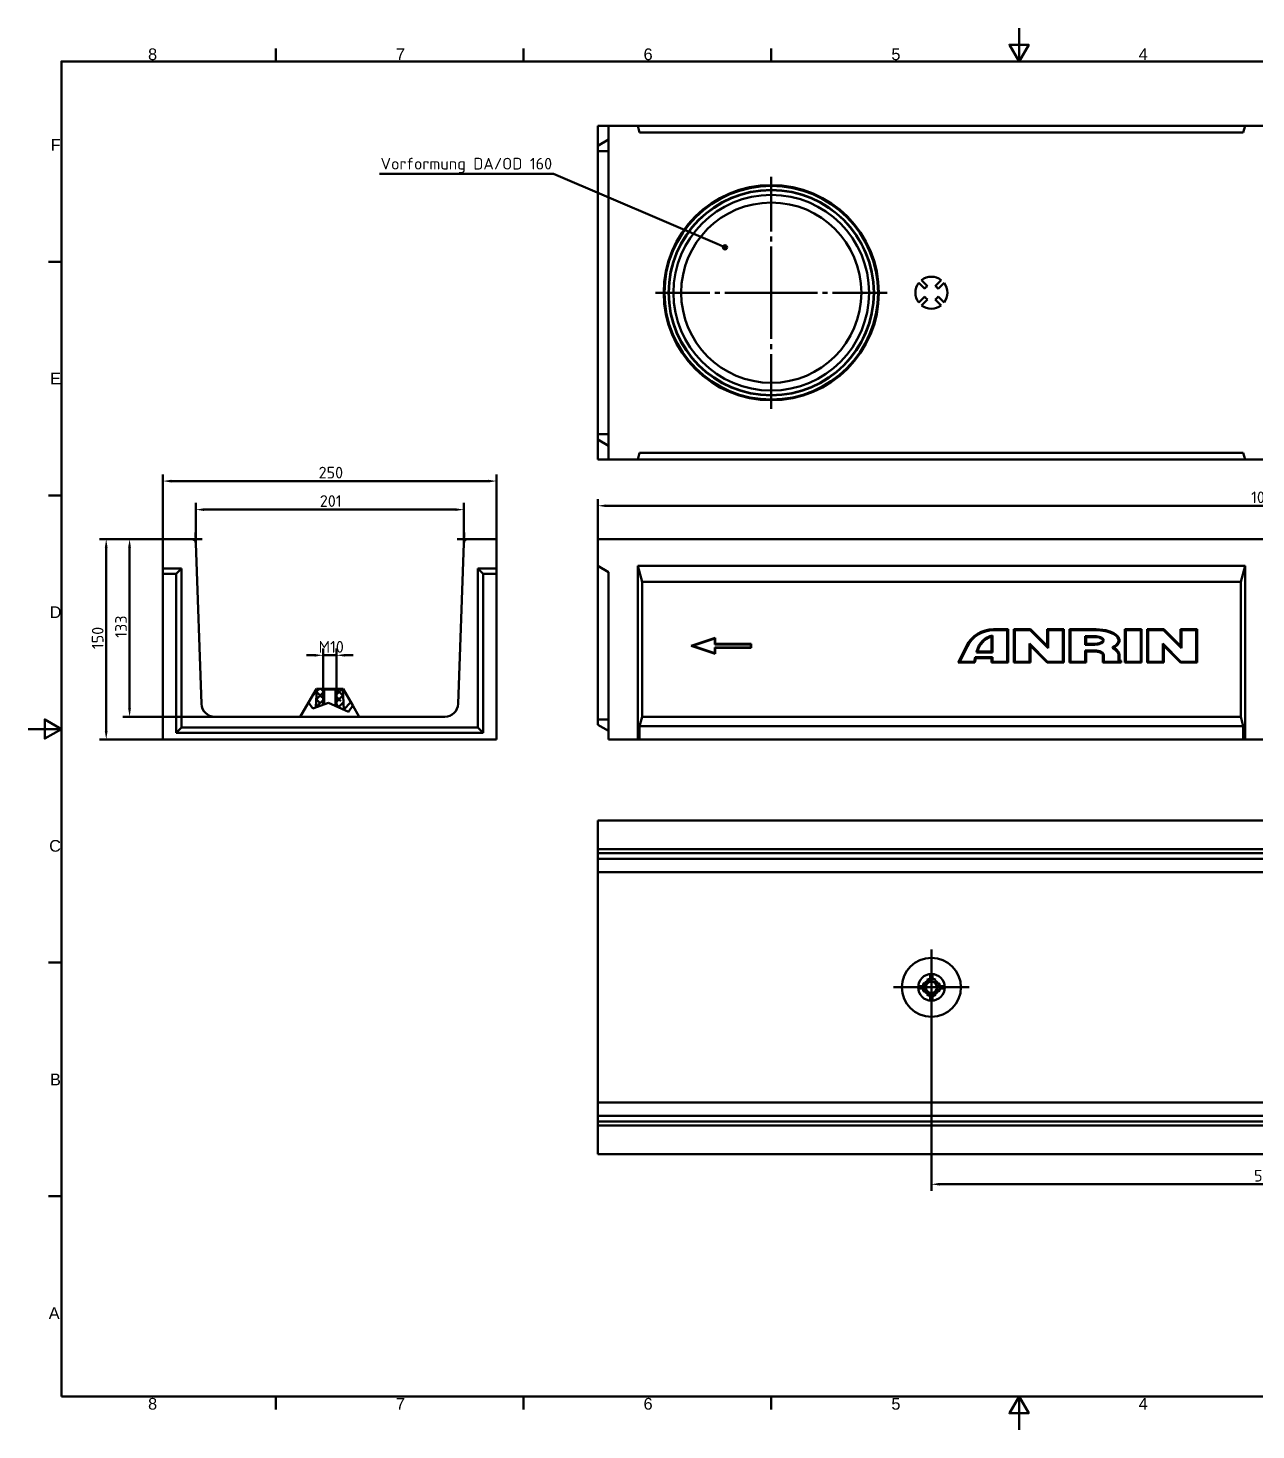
# Model space of a CAD drawing. Header units: millimetres. Extents: x 0 to 1485, y 0 to 1050.
# Drawn here: x 0 to 920, y 0 to 1050 of the extents above; entities that cross this region are included whole.
import ezdxf

# ---------------------------------------------------------------- set-up
doc = ezdxf.new("R2010")
doc.units = ezdxf.units.MM
doc.header["$LTSCALE"] = 2.5
doc.layers.get('0').update_dxf_attribs({"lineweight": 50})
doc.layers.get('Defpoints').update_dxf_attribs({"lineweight": 50})
for name, color, linetype, lineweight in [('Bemaßung (ISO)', 7, 'Continuous', 50), ('Mittelpunktmarkierung (ISO)', 7, 'Continuous', 50), ('Rahmen_0', 7, 'Continuous', 50), ('Rahmen_2', 7, 'Continuous', 50), ('Schraffur (ISO)', 7, 'Continuous', 50), ('Sichtbar (ISO)', 7, 'Continuous', 50), ('Sichtbar schmal (ISO)', 7, 'Continuous', 50), ('Symbol (ISO)', 7, 'Continuous', 50)]:
    doc.layers.add(name, color=color, linetype=linetype, lineweight=lineweight)
doc.styles.add('Aktuell-DINNach Layer', font='arial.ttf')
doc.styles.add('Notiztext (DIN)', font='isocpeur.ttf')
doc.styles.add('TXT 3_5', font='isocpeur.ttf')
doc.dimstyles.new('Anrin Metrisch (DIN)', dxfattribs={"dimscale": 2.5, "dimtxt": 3.5, "dimasz": 2.5, "dimexe": 2, "dimexo": 0, "dimgap": 0.8, "dimtad": 1, "dimrnd": 1e-08, "dimtxsty": 'TXT 3_5', "dimcen": 0.09, "dimdle": 10, "dimclrd": 256, "dimclre": 256, "dimclrt": 256, "dimadec": 0, "dimazin": 2, "dimtfac": 0.714286, "dimtmove": 0, "dimatfit": 3, "dimfxl": 1, "dimtolj": 1, "dimlwd": -1, "dimlwe": -1, "dimarcsym": 0})
doc.dimstyles.new('Anrin Standard (DIN)', dxfattribs={"dimscale": 2.5, "dimtxt": 3.5, "dimasz": 2.5, "dimexe": 2, "dimexo": 0, "dimgap": 0.8, "dimtad": 1, "dimrnd": 1e-08, "dimtxsty": 'TXT 3_5', "dimcen": 0.09, "dimdle": 10, "dimclrd": 256, "dimclre": 256, "dimclrt": 256, "dimadec": 0, "dimazin": 2, "dimtfac": 0.714286, "dimtmove": 0, "dimatfit": 3, "dimfxl": 1, "dimtolj": 1, "dimlwd": -1, "dimlwe": -1, "dimarcsym": 0})

# ---------------------------------------------------------------- blocks, each defined once
blk = doc.blocks.new('Ränder Standardrahmen')
at = {"layer": 'Rahmen_0'}
for p, q in [((74.25, 410), (74.25, 413.9)), ((148.5, 410), (148.5, 413.9)), ((222.75, 410), (222.75, 413.9)), ((10, 350), (6.1, 350)), ((10, 280), (6.1, 280)), ((10, 140), (6.1, 140)), ((10, 70), (6.1, 70)), ((74.25, 10), (74.25, 6.1)), ((148.5, 10), (148.5, 6.1)), ((222.75, 10), (222.75, 6.1))]:
    blk.add_line(p, q, dxfattribs=at)
at = {"layer": 'Rahmen_0', "flags": 128}
for points in [[(297, 420), (297, 410), (294.11, 415), (299.89, 415), (297, 410)], [(10, 10), (10, 410), (584, 410), (584, 10), (10, 10)], [(0, 210), (10, 210), (5, 212.89), (5, 207.11), (10, 210)], [(297, 0), (297, 10), (294.11, 5), (299.89, 5), (297, 10)]]:
    blk.add_lwpolyline(points, dxfattribs=at)
at = {"layer": 'Rahmen_2', "char_height": 3.5, "attachment_point": 7, "style": 'Aktuell-DINNach Layer'}
for s, insert in [('8', (35.97, 410.34)), ('7', (110.26, 410.4)), ('6', (184.46, 410.34)), ('5', (258.73, 410.34)), ('4', (332.83, 410.4)), ('F', (6.78, 383.25)), ('E', (6.62, 313.25)), ('D', (6.48, 243.25)), ('C', (6.34, 173.19)), ('B', (6.59, 103.25)), ('A', (6.21, 33.25)), ('8', (35.97, 6.04)), ('7', (110.26, 6.1)), ('6', (184.46, 6.04)), ('5', (258.73, 6.04)), ('4', (332.83, 6.1))]:
    blk.add_mtext(s, dxfattribs=dict(at, insert=insert))
blk = doc.blocks.new('*D27')
at = {"layer": 'Bemaßung (ISO)', "transparency": 16777216}
for p, q in [((676.8, 331.5), (676.8, 179)), ((1176.8, 331.5), (1176.8, 179)), ((683.1, 184), (1170.6, 184))]:
    blk.add_line(p, q, dxfattribs=at)
for points in [[(683.1, 185.1), (683.1, 183), (676.8, 184)], [(1170.6, 185.1), (1170.6, 183), (1176.8, 184)]]:
    blk.add_solid(points, dxfattribs=at)
at = {"layer": 'Defpoints', "color": 0, "transparency": 16777216}
for p in [(676.8, 331.5), (1176.8, 331.5), (1176.8, 184)]:
    blk.add_point(p, dxfattribs=at)
at = {"layer": 'Bemaßung (ISO)', "transparency": 16777216, "insert": (918.5, 194.8), "char_height": 8.75, "attachment_point": 1, "style": 'TXT 3_5'}
blk.add_mtext('\\A1;500', dxfattribs=at)
blk = doc.blocks.new('*D28')
at = {"layer": 'Bemaßung (ISO)', "transparency": 16777216}
for p, q in [((426.8, 667.2), (426.8, 697.2)), ((1426.8, 667.2), (1426.8, 697.2)), ((1420.6, 692.2), (433.1, 692.2))]:
    blk.add_line(p, q, dxfattribs=at)
for points in [[(433.1, 693.2), (433.1, 691.2), (426.8, 692.2)], [(1420.6, 693.2), (1420.6, 691.2), (1426.8, 692.2)]]:
    blk.add_solid(points, dxfattribs=at)
at = {"layer": 'Defpoints', "color": 0, "transparency": 16777216}
for p in [(426.8, 692.2), (426.8, 667.2), (1426.8, 667.2)]:
    blk.add_point(p, dxfattribs=at)
at = {"layer": 'Bemaßung (ISO)', "transparency": 16777216, "insert": (916.3, 702.9), "char_height": 8.75, "attachment_point": 1, "style": 'TXT 3_5'}
blk.add_mtext('\\A1;1000', dxfattribs=at)
blk = doc.blocks.new('*D30')
at = {"layer": 'Bemaßung (ISO)', "transparency": 16777216}
for p, q in [((125.6, 667.2), (125.6, 694.3)), ((326.6, 667.2), (326.6, 694.3)), ((131.8, 689.3), (320.3, 689.3))]:
    blk.add_line(p, q, dxfattribs=at)
for points in [[(131.8, 690.3), (131.8, 688.3), (125.6, 689.3)], [(320.3, 690.3), (320.3, 688.3), (326.6, 689.3)]]:
    blk.add_solid(points, dxfattribs=at)
at = {"layer": 'Defpoints', "color": 0, "transparency": 16777216}
for p in [(326.6, 689.3), (125.6, 667.2), (326.6, 667.2)]:
    blk.add_point(p, dxfattribs=at)
at = {"layer": 'Bemaßung (ISO)', "transparency": 16777216, "insert": (218.6, 700.1), "char_height": 8.75, "attachment_point": 1, "style": 'TXT 3_5'}
blk.add_mtext('\\A1;201', dxfattribs=at)
blk = doc.blocks.new('*D31')
at = {"layer": 'Bemaßung (ISO)', "transparency": 16777216}
for p, q in [((101.1, 667.2), (101.1, 715.7)), ((351.1, 667.2), (351.1, 715.7)), ((107.3, 710.7), (344.8, 710.7))]:
    blk.add_line(p, q, dxfattribs=at)
for points in [[(107.3, 711.7), (107.3, 709.6), (101.1, 710.7)], [(344.8, 711.7), (344.8, 709.6), (351.1, 710.7)]]:
    blk.add_solid(points, dxfattribs=at)
at = {"layer": 'Defpoints', "color": 0, "transparency": 16777216}
for p in [(351.1, 710.7), (101.1, 667.2), (351.1, 667.2)]:
    blk.add_point(p, dxfattribs=at)
at = {"layer": 'Bemaßung (ISO)', "transparency": 16777216, "insert": (217.7, 721.4), "char_height": 8.75, "attachment_point": 1, "style": 'TXT 3_5'}
blk.add_mtext('\\A1;250', dxfattribs=at)
blk = doc.blocks.new('*D32')
at = {"layer": 'Bemaßung (ISO)', "transparency": 16777216}
for p, q in [((101.1, 667.2), (71.1, 667.2)), ((76.1, 660.9), (76.1, 540.4)), ((139.9, 534.2), (71.1, 534.2))]:
    blk.add_line(p, q, dxfattribs=at)
for points in [[(75, 660.9), (77.1, 660.9), (76.1, 667.2)], [(75, 540.4), (77.1, 540.4), (76.1, 534.2)]]:
    blk.add_solid(points, dxfattribs=at)
at = {"layer": 'Defpoints', "color": 0, "transparency": 16777216}
for p in [(101.1, 667.2), (76.1, 534.2), (139.9, 534.2)]:
    blk.add_point(p, dxfattribs=at)
at = {"layer": 'Bemaßung (ISO)', "transparency": 16777216, "insert": (65.3, 593.3), "char_height": 8.75, "attachment_point": 1, "rotation": 90, "style": 'TXT 3_5'}
blk.add_mtext('\\A1;133', dxfattribs=at)
blk = doc.blocks.new('*D33')
at = {"layer": 'Bemaßung (ISO)', "transparency": 16777216}
for p, q in [((101.1, 667.2), (53.6, 667.2)), ((58.6, 660.9), (58.6, 523.4)), ((101.1, 517.2), (53.6, 517.2))]:
    blk.add_line(p, q, dxfattribs=at)
for points in [[(57.5, 660.9), (59.6, 660.9), (58.6, 667.2)], [(57.5, 523.4), (59.6, 523.4), (58.6, 517.2)]]:
    blk.add_solid(points, dxfattribs=at)
at = {"layer": 'Defpoints', "color": 0, "transparency": 16777216}
for p in [(101.1, 667.2), (58.6, 517.2), (101.1, 517.2)]:
    blk.add_point(p, dxfattribs=at)
at = {"layer": 'Bemaßung (ISO)', "transparency": 16777216, "insert": (47.8, 584.8), "char_height": 8.75, "attachment_point": 1, "rotation": 90, "style": 'TXT 3_5'}
blk.add_mtext('\\A1;150', dxfattribs=at)
blk = doc.blocks.new('*D34')
at = {"layer": 'Bemaßung (ISO)', "transparency": 16777216}
for p, q in [((214.8, 580.2), (208.6, 580.2)), ((221.1, 555.2), (221.1, 585.2)), ((221.1, 580.2), (231.1, 580.2)), ((231.1, 555.2), (231.1, 585.2)), ((237.3, 580.2), (243.6, 580.2))]:
    blk.add_line(p, q, dxfattribs=at)
for points in [[(214.8, 581.2), (214.8, 579.2), (221.1, 580.2)], [(237.3, 581.2), (237.3, 579.2), (231.1, 580.2)]]:
    blk.add_solid(points, dxfattribs=at)
at = {"layer": 'Defpoints', "color": 0, "transparency": 16777216}
for p in [(231.1, 580.2), (221.1, 555.2), (231.1, 555.2)]:
    blk.add_point(p, dxfattribs=at)
at = {"layer": 'Bemaßung (ISO)', "transparency": 16777216, "insert": (217.7, 590.9), "char_height": 8.75, "attachment_point": 1, "style": 'TXT 3_5'}
blk.add_mtext('\\A1;M10', dxfattribs=at)
blk = doc.blocks.new('Führungslinientext1')
at = {"layer": 'Symbol (ISO)'}
h = blk.add_hatch(color=256, dxfattribs=at)
edge = h.paths.add_edge_path(flags=0)
edge.add_arc((208.85, 354.32), 0.625, 0, 360)
for p, q in [((105.34, 376.32), (155.02, 376.32)), ((157.52, 376.32), (155.02, 376.32)), ((206.55, 355.31), (157.52, 376.32)), ((206.55, 355.31), (208.28, 354.57))]:
    blk.add_line(p, q, dxfattribs=at)
blk.add_circle((208.85, 354.32), 0.625, dxfattribs=at)
at = {"layer": 'Symbol (ISO)', "insert": (105.64, 376.56), "char_height": 3.5, "attachment_point": 7, "style": 'Notiztext (DIN)'}
blk.add_mtext('Vorformung DA/OD 160', dxfattribs=at)

msp = doc.modelspace()

# ---------------------------------------------------------------- hatches: boundary and pattern name
at = {"layer": 'Schraffur (ISO)'}
h = msp.add_hatch(dxfattribs=at)
h.set_pattern_fill('ANSI32', color=256, scale=63.5, style=0)
h.set_pattern_definition([(45, (0, 0), (-16.838, 16.838), []), (45, (11.225, 0), (-16.838, 16.838), [])])
h.paths.add_polyline_path([(240.105, 537.787), (243.377, 542.504), (236.05, 555.195), (235.763, 555.195), (236.557, 539.413)])
h.paths.add_polyline_path([(210.086, 544.865), (216.05, 555.195), (216.337, 555.195), (215.635, 541.243), (213.442, 540.474)])
h = msp.add_hatch(dxfattribs=at)
h.set_pattern_fill('CUST17', color=256, scale=31.75, style=0, pattern_type=2)
h.set_pattern_definition([(45, (0, 0), (-2.80633, 2.80633), []), (135, (0, 0), (-7.015825, 1.403165), [5.953125, -1.984375])])
h.paths.add_polyline_path([(230.238, 542.309), (230.238, 554.695), (230.738, 555.195), (235.763, 555.195), (236.557, 539.413)])
h.paths.add_polyline_path([(221.862, 554.695), (221.862, 543.428), (215.635, 541.243), (216.337, 555.195), (221.362, 555.195)])

# ---------------------------------------------------------------- linework, layer by layer
at = {"layer": 'Bemaßung (ISO)'}
for p, q in [((125.651, 664.3), (125.376, 672.192)), ((326.449, 664.3), (326.725, 672.192)), ((122.653, 667.195), (130.55, 667.195)), ((329.447, 667.195), (321.55, 667.195))]:
    msp.add_line(p, q, dxfattribs=at)
at = {"layer": 'Mittelpunktmarkierung (ISO)', "linetype": 'Continuous'}
for p, q in [((556.848, 897.712), (556.848, 938.643)), ((556.848, 890.212), (556.848, 893.962)), ((556.848, 851.781), (556.848, 886.462)), ((510.917, 851.781), (469.986, 851.781)), ((518.417, 851.781), (514.667, 851.781)), ((556.848, 851.781), (522.167, 851.781)), ((556.848, 851.781), (591.53, 851.781)), ((556.848, 851.781), (556.848, 817.099)), ((595.28, 851.781), (599.03, 851.781)), ((602.78, 851.781), (643.711, 851.781)), ((556.848, 813.349), (556.848, 809.599)), ((556.848, 805.849), (556.848, 764.918)), ((676.848, 331.527), (676.848, 359.902)), ((676.848, 331.527), (648.474, 331.527)), ((676.848, 331.527), (705.223, 331.527)), ((676.848, 331.527), (676.848, 303.153))]:
    msp.add_line(p, q, dxfattribs=at)
at = {"layer": 'Sichtbar (ISO)'}
for p, q in [((426.848, 976.781), (434.848, 976.781)), ((426.848, 961.781), (426.848, 976.781)), ((434.848, 976.781), (434.848, 726.781)), ((456.848, 976.781), (434.848, 976.781)), ((911.848, 976.781), (456.848, 976.781)), ((458.188, 971.781), (456.848, 976.781)), ((911.848, 976.781), (910.509, 971.781)), ((941.848, 976.781), (911.848, 976.781)), ((426.848, 961.781), (434.848, 966.399)), ((910.509, 971.781), (458.188, 971.781)), ((426.848, 961.781), (426.848, 957.781)), ((426.848, 745.781), (426.848, 957.781)), ((669.49, 861.26), (673.966, 856.785)), ((673.966, 856.785), (669.49, 861.26)), ((679.731, 856.785), (684.206, 861.26)), ((684.206, 861.26), (679.731, 856.785)), ((671.844, 854.663), (667.369, 859.139)), ((667.369, 859.139), (671.844, 854.663)), ((686.328, 859.139), (681.852, 854.663)), ((681.852, 854.663), (686.328, 859.139)), ((667.369, 844.423), (671.844, 848.898)), ((671.844, 848.898), (667.369, 844.423)), ((673.966, 846.777), (669.49, 842.301)), ((669.49, 842.301), (673.966, 846.777)), ((684.206, 842.301), (679.731, 846.777)), ((679.731, 846.777), (684.206, 842.301)), ((681.852, 848.898), (686.328, 844.423)), ((686.328, 844.423), (681.852, 848.898)), ((426.848, 745.781), (426.848, 741.781)), ((426.848, 726.781), (426.848, 741.781)), ((426.848, 741.781), (434.848, 737.162)), ((434.848, 726.781), (426.848, 726.781)), ((434.848, 726.781), (456.848, 726.781)), ((456.848, 726.781), (458.188, 731.781)), ((911.848, 726.781), (456.848, 726.781)), ((910.509, 731.781), (458.188, 731.781)), ((910.509, 731.781), (911.848, 726.781)), ((911.848, 726.781), (941.848, 726.781)), ((101.05, 645.195), (101.05, 667.195)), ((101.05, 667.195), (122.653, 667.195)), ((125.651, 664.3), (129.857, 543.846)), ((322.243, 543.846), (326.449, 664.3)), ((329.447, 667.195), (351.05, 667.195)), ((351.05, 645.195), (351.05, 667.195)), ((426.848, 647.195), (426.848, 667.195)), ((1426.848, 667.195), (426.848, 667.195)), ((101.05, 645.195), (115.05, 645.195)), ((101.05, 645.195), (101.05, 641.154)), ((101.05, 641.154), (111.009, 641.154)), ((101.05, 517.195), (101.05, 641.154)), ((115.05, 645.195), (111.009, 641.154)), ((111.009, 641.154), (111.009, 522.154)), ((115.05, 645.195), (115.05, 526.195)), ((337.05, 645.195), (341.091, 641.154)), ((337.05, 526.195), (337.05, 645.195)), ((337.05, 645.195), (351.05, 645.195)), ((341.091, 522.154), (341.091, 641.154)), ((341.091, 641.154), (351.05, 641.154)), ((351.05, 645.195), (351.05, 641.154)), ((351.05, 641.154), (351.05, 517.195)), ((426.848, 647.195), (434.848, 642.577)), ((426.848, 532.195), (426.848, 647.195)), ((434.848, 642.577), (434.848, 517.195)), ((456.848, 517.195), (456.848, 647.195)), ((456.848, 647.195), (460.064, 635.195)), ((911.848, 647.195), (456.848, 647.195)), ((908.633, 635.195), (911.848, 647.195)), ((911.848, 517.195), (911.848, 647.195)), ((460.064, 635.195), (460.064, 534.195)), ((908.633, 635.195), (460.064, 635.195)), ((908.633, 534.195), (908.633, 635.195)), ((723.324, 599.695), (734.348, 599.695)), ((723.324, 598.967), (733.62, 598.967)), ((734.348, 599.695), (733.62, 598.967)), ((733.62, 598.967), (733.62, 575.423)), ((734.348, 599.695), (734.348, 574.695)), ((738.515, 599.695), (751.015, 599.695)), ((738.515, 599.695), (739.243, 598.967)), ((738.515, 574.695), (738.515, 599.695)), ((739.243, 598.967), (750.714, 598.967)), ((739.243, 575.423), (739.243, 598.967)), ((751.015, 599.695), (750.714, 598.967)), ((750.714, 598.967), (764.243, 585.438)), ((751.015, 599.695), (763.515, 587.195)), ((763.515, 599.695), (764.243, 598.967)), ((763.515, 587.195), (763.515, 599.695)), ((763.515, 599.695), (776.015, 599.695)), ((764.243, 585.438), (764.243, 598.967)), ((764.243, 598.967), (775.287, 598.967)), ((776.015, 599.695), (775.287, 598.967)), ((775.287, 598.967), (775.287, 575.423)), ((776.015, 599.695), (776.015, 574.695)), ((780.182, 599.695), (780.91, 598.967)), ((780.182, 574.695), (780.182, 599.695)), ((780.182, 599.695), (800.182, 599.695)), ((780.91, 575.423), (780.91, 598.967)), ((780.91, 598.967), (800.182, 598.967)), ((821.848, 599.695), (822.576, 598.967)), ((821.848, 574.695), (821.848, 599.695)), ((821.848, 599.695), (834.348, 599.695)), ((822.576, 575.423), (822.576, 598.967)), ((822.576, 598.967), (833.62, 598.967)), ((834.348, 599.695), (833.62, 598.967)), ((833.62, 598.967), (833.62, 575.423)), ((834.348, 599.695), (834.348, 574.695)), ((838.515, 599.695), (851.015, 599.695)), ((838.515, 599.695), (839.243, 598.967)), ((838.515, 574.695), (838.515, 599.695)), ((839.243, 598.967), (850.714, 598.967)), ((839.243, 575.423), (839.243, 598.967)), ((851.015, 599.695), (850.714, 598.967)), ((850.714, 598.967), (864.243, 585.438)), ((851.015, 599.695), (863.515, 587.195)), ((863.515, 599.695), (864.243, 598.967)), ((863.515, 587.195), (863.515, 599.695)), ((863.515, 599.695), (876.015, 599.695)), ((864.243, 585.438), (864.243, 598.967)), ((864.243, 598.967), (875.287, 598.967)), ((876.015, 599.695), (875.287, 598.967)), ((875.287, 598.967), (875.287, 575.423)), ((876.015, 599.695), (876.015, 574.695)), ((496.848, 587.195), (514.848, 593.195)), ((497.999, 587.195), (514.484, 592.69)), ((514.848, 593.195), (514.484, 592.69)), ((514.484, 592.69), (514.484, 588.331)), ((514.848, 588.695), (514.484, 588.331)), ((514.484, 588.331), (541.484, 588.331)), ((514.848, 593.195), (514.848, 588.695)), ((514.848, 588.695), (541.848, 588.695)), ((541.848, 588.695), (541.484, 588.331)), ((541.484, 588.331), (541.484, 586.059)), ((541.848, 588.695), (541.848, 585.695)), ((721.848, 583.029), (721.848, 594.103)), ((722.576, 595.041), (722.576, 582.301)), ((763.817, 575.423), (750.287, 588.953)), ((751.015, 587.195), (750.287, 588.953)), ((750.287, 588.953), (750.287, 575.423)), ((791.954, 588.134), (791.954, 594.59)), ((792.682, 593.862), (791.954, 594.59)), ((791.954, 594.59), (798.932, 594.59)), ((792.682, 588.862), (791.954, 588.134)), ((798.932, 588.134), (791.954, 588.134)), ((792.682, 593.862), (792.682, 588.862)), ((798.932, 593.862), (792.682, 593.862)), ((792.682, 588.862), (798.932, 588.862)), ((863.817, 575.423), (850.287, 588.953)), ((851.015, 587.195), (850.287, 588.953)), ((850.287, 588.953), (850.287, 575.423)), ((514.848, 581.195), (496.848, 587.195)), ((496.848, 587.195), (497.999, 587.195)), ((514.484, 581.7), (497.999, 587.195)), ((541.484, 586.059), (514.484, 586.059)), ((514.848, 585.695), (514.484, 586.059)), ((514.484, 586.059), (514.484, 581.7)), ((514.848, 581.195), (514.484, 581.7)), ((541.848, 585.695), (514.848, 585.695)), ((514.848, 585.695), (514.848, 581.195)), ((541.848, 585.695), (541.484, 586.059)), ((696.848, 574.695), (703.098, 587.195)), ((698.026, 575.423), (703.749, 586.87)), ((709.613, 578.757), (708.78, 575.423)), ((710.182, 578.029), (709.348, 574.695)), ((722.576, 578.757), (709.613, 578.757)), ((710.182, 578.029), (709.613, 578.757)), ((721.848, 578.029), (710.182, 578.029)), ((710.499, 582.301), (710.813, 583.554)), ((711.432, 583.029), (710.499, 582.301)), ((722.576, 582.301), (710.499, 582.301)), ((711.519, 583.377), (711.432, 583.029)), ((711.432, 583.029), (721.848, 583.029)), ((721.848, 583.029), (722.576, 582.301)), ((721.848, 578.029), (722.576, 578.757)), ((721.848, 574.695), (721.848, 578.029)), ((722.576, 575.423), (722.576, 578.757)), ((763.515, 574.695), (751.015, 587.195)), ((751.015, 587.195), (751.015, 574.695)), ((763.515, 587.195), (764.243, 585.438)), ((792.682, 583.029), (791.954, 583.757)), ((798.932, 583.757), (791.954, 583.757)), ((791.954, 583.757), (791.954, 575.423)), ((798.932, 583.029), (792.682, 583.029)), ((792.682, 583.029), (792.682, 574.695)), ((805.182, 574.695), (805.182, 580.529)), ((805.91, 575.423), (805.91, 580.529)), ((816.954, 580.529), (816.954, 577.195)), ((817.682, 580.529), (817.682, 577.195)), ((863.515, 574.695), (851.015, 587.195)), ((851.015, 587.195), (851.015, 574.695)), ((863.515, 587.195), (864.243, 585.438)), ((696.848, 574.695), (698.026, 575.423)), ((709.348, 574.695), (696.848, 574.695)), ((708.78, 575.423), (698.026, 575.423)), ((709.348, 574.695), (708.78, 575.423)), ((721.848, 574.695), (722.576, 575.423)), ((734.348, 574.695), (721.848, 574.695)), ((733.62, 575.423), (722.576, 575.423)), ((734.348, 574.695), (733.62, 575.423)), ((738.515, 574.695), (739.243, 575.423)), ((751.015, 574.695), (738.515, 574.695)), ((750.287, 575.423), (739.243, 575.423)), ((751.015, 574.695), (750.287, 575.423)), ((763.515, 574.695), (763.817, 575.423)), ((776.015, 574.695), (763.515, 574.695)), ((775.287, 575.423), (763.817, 575.423)), ((776.015, 574.695), (775.287, 575.423)), ((780.182, 574.695), (780.91, 575.423)), ((792.682, 574.695), (780.182, 574.695)), ((791.954, 575.423), (780.91, 575.423)), ((792.682, 574.695), (791.954, 575.423)), ((805.182, 574.695), (805.91, 575.423)), ((818.932, 574.695), (805.182, 574.695)), ((818.053, 575.423), (805.91, 575.423)), ((818.932, 574.695), (818.244, 575.384)), ((818.932, 575.945), (818.932, 574.695)), ((821.848, 574.695), (822.576, 575.423)), ((834.348, 574.695), (821.848, 574.695)), ((833.62, 575.423), (822.576, 575.423)), ((834.348, 574.695), (833.62, 575.423)), ((838.515, 574.695), (839.243, 575.423)), ((851.015, 574.695), (838.515, 574.695)), ((850.287, 575.423), (839.243, 575.423)), ((851.015, 574.695), (850.287, 575.423)), ((863.515, 574.695), (863.817, 575.423)), ((876.015, 574.695), (863.515, 574.695)), ((875.287, 575.423), (863.817, 575.423)), ((876.015, 574.695), (875.287, 575.423)), ((210.086, 544.865), (216.05, 555.195)), ((216.337, 555.195), (215.635, 541.243)), ((215.635, 541.243), (216.337, 555.195)), ((216.05, 555.195), (216.337, 555.195)), ((216.337, 555.195), (221.362, 555.195)), ((221.362, 555.195), (221.862, 554.695)), ((230.738, 555.195), (221.362, 555.195)), ((221.862, 554.695), (221.862, 543.428)), ((221.862, 554.695), (230.238, 554.695)), ((230.238, 554.695), (230.738, 555.195)), ((230.238, 542.309), (230.238, 554.695)), ((230.738, 555.195), (235.763, 555.195)), ((235.763, 555.195), (236.05, 555.195)), ((236.557, 539.413), (235.763, 555.195)), ((235.763, 555.195), (236.557, 539.413)), ((236.05, 555.195), (243.377, 542.504)), ((210.086, 544.865), (203.926, 534.195)), ((210.086, 544.865), (213.442, 540.474)), ((213.442, 540.474), (225.223, 544.608)), ((225.223, 544.608), (240.105, 537.787)), ((240.105, 537.787), (243.377, 542.504)), ((243.377, 542.504), (248.174, 534.195)), ((115.05, 526.195), (111.009, 522.154)), ((115.05, 526.195), (337.05, 526.195)), ((139.851, 534.195), (312.249, 534.195)), ((337.05, 526.195), (341.091, 522.154)), ((426.848, 532.195), (426.848, 528.195)), ((426.848, 528.195), (434.848, 523.577)), ((460.064, 534.195), (458.188, 527.195)), ((458.188, 527.195), (458.188, 517.195)), ((910.509, 527.195), (458.188, 527.195)), ((908.633, 534.195), (460.064, 534.195)), ((910.509, 527.195), (908.633, 534.195)), ((910.509, 517.195), (910.509, 527.195)), ((351.05, 517.195), (101.05, 517.195)), ((111.009, 522.154), (341.091, 522.154)), ((456.848, 517.195), (434.848, 517.195)), ((458.188, 517.195), (456.848, 517.195)), ((910.509, 517.195), (458.188, 517.195)), ((911.848, 517.195), (910.509, 517.195)), ((941.848, 517.195), (911.848, 517.195)), ((426.848, 456.527), (426.848, 434.924)), ((426.848, 456.527), (1426.848, 456.527)), ((426.848, 431.926), (426.848, 434.924)), ((426.848, 431.926), (426.848, 427.72)), ((426.848, 427.72), (426.848, 417.726)), ((426.848, 417.726), (426.848, 245.329)), ((673.966, 336.531), (673.437, 337.06)), ((673.966, 336.531), (673.437, 337.06)), ((675.998, 341.24), (677.698, 341.24)), ((675.998, 337.971), (675.998, 341.24)), ((675.998, 337.971), (675.998, 341.24)), ((675.998, 341.24), (677.698, 341.24)), ((677.698, 341.24), (677.698, 337.971)), ((677.698, 341.24), (677.698, 337.971)), ((680.26, 337.06), (679.731, 336.531)), ((680.26, 337.06), (679.731, 336.531)), ((667.135, 332.377), (670.404, 332.377)), ((667.135, 330.677), (667.135, 332.377)), ((667.135, 330.677), (667.135, 332.377)), ((667.135, 332.377), (670.404, 332.377)), ((670.404, 330.677), (667.135, 330.677)), ((670.404, 330.677), (667.135, 330.677)), ((671.316, 334.939), (671.844, 334.41)), ((671.316, 334.939), (671.844, 334.41)), ((671.844, 328.645), (671.316, 328.116)), ((671.844, 328.645), (671.316, 328.116)), ((673.437, 325.995), (673.966, 326.523)), ((673.437, 325.995), (673.966, 326.523)), ((679.731, 326.523), (680.26, 325.995)), ((679.731, 326.523), (680.26, 325.995)), ((681.852, 334.41), (682.381, 334.939)), ((681.852, 334.41), (682.381, 334.939)), ((682.381, 328.116), (681.852, 328.645)), ((682.381, 328.116), (681.852, 328.645)), ((683.293, 332.377), (686.561, 332.377)), ((683.293, 332.377), (686.561, 332.377)), ((686.561, 330.677), (683.293, 330.677)), ((686.561, 330.677), (683.293, 330.677)), ((686.561, 332.377), (686.561, 330.677)), ((686.561, 332.377), (686.561, 330.677)), ((675.998, 321.814), (675.998, 325.083)), ((675.998, 321.814), (675.998, 325.083)), ((677.698, 321.814), (675.998, 321.814)), ((677.698, 321.814), (675.998, 321.814)), ((677.698, 325.083), (677.698, 321.814)), ((677.698, 325.083), (677.698, 321.814)), ((426.848, 245.329), (426.848, 235.335)), ((426.848, 235.335), (426.848, 231.128)), ((426.848, 228.13), (426.848, 231.128)), ((426.848, 228.13), (426.848, 206.527)), ((1426.848, 206.527), (426.848, 206.527))]:
    msp.add_line(p, q, dxfattribs=at)
for centre, radius in [((556.848, 851.781), 80.612), ((556.848, 851.781), 80), ((556.848, 851.781), 77), ((556.848, 851.781), 76.738), ((556.848, 851.781), 73.262), ((556.848, 851.781), 67.489), ((676.848, 331.527), 22.124), ((676.848, 331.527), 10), ((676.848, 331.527), 4.688), ((676.848, 331.527), 4.188)]:
    msp.add_circle(centre, radius, dxfattribs=at)
for centre, radius, start, end in [((676.848, 851.781), 12, 52.180756, 127.819244), ((676.848, 851.781), 12, 52.180756, 127.819244), ((676.848, 851.781), 12, 142.180756, 217.819244), ((676.848, 851.781), 12, 142.180756, 217.819244), ((676.848, 851.781), 5.775, 119.945349, 150.054651), ((676.848, 851.781), 5.775, 119.945349, 150.054651), ((676.848, 851.781), 5.775, 29.945349, 60.054651), ((676.848, 851.781), 5.775, 29.945349, 60.054651), ((676.848, 851.781), 12, 322.180756, 37.819244), ((676.848, 851.781), 12, 322.180756, 37.819244), ((676.848, 851.781), 12, 232.180756, 307.819244), ((676.848, 851.781), 12, 232.180756, 307.819244), ((676.848, 851.781), 5.775, 209.945349, 240.054651), ((676.848, 851.781), 5.775, 209.945349, 240.054651), ((676.848, 851.781), 5.775, 299.945349, 330.054651), ((676.848, 851.781), 5.775, 299.945349, 330.054651), ((122.653, 664.195), 3, 2, 90), ((329.447, 664.195), 3, 90, 178), ((723.324, 577.083), 22.613, 90, 153.434949), ((723.324, 577.083), 21.885, 90, 153.434949), ((726.015, 579.753), 15.67, 102.676251, 165.963757), ((726.015, 579.753), 14.942, 106.191505, 165.963757), ((813.334, 585.865), 0.728, 118.479954, 241.935979), ((818.932, 577.195), 1.978, 180, 243.625745), ((818.932, 577.195), 1.25, 180, 270), ((139.851, 544.195), 10, 182, 270), ((312.249, 544.195), 10, 270, 358), ((676.848, 331.527), 5.775, 119.945349, 150.054651), ((676.848, 331.527), 5.775, 119.945349, 150.054651), ((676.848, 331.527), 6.5, 97.514045, 121.657636), ((676.848, 331.527), 6.5, 58.342364, 82.485955), ((676.848, 331.527), 5.775, 29.945349, 60.054651), ((676.848, 331.527), 5.775, 29.945349, 60.054651), ((676.848, 331.527), 6.5, 148.342364, 172.485955), ((676.848, 331.527), 6.5, 187.514045, 211.657636), ((676.848, 331.527), 5.775, 209.945349, 240.054651), ((676.848, 331.527), 5.775, 209.945349, 240.054651), ((676.848, 331.527), 6.5, 238.342364, 262.485955), ((676.848, 331.527), 6.5, 277.514045, 301.657636), ((676.848, 331.527), 5.775, 299.945349, 330.054651), ((676.848, 331.527), 5.775, 299.945349, 330.054651), ((676.848, 331.527), 6.5, 7.514045, 31.657636), ((676.848, 331.527), 6.5, 328.342364, 352.485955)]:
    msp.add_arc(centre, radius, start, end, dxfattribs=at)
for points, knots in [([(800.182, 599.695), (803.523, 599.695), (808.525, 598.992), (813.617, 596.879), (816.343, 594.847), (817.752, 592.531), (817.73, 590.12), (816.278, 587.81), (814.436, 586.463), (813.334, 585.865)], [-1.57079633, -1.57079633, -1.57079633, -1.57079633, -0.99799864, -0.71159979, -0.42520095, -0.13880211, 0.14759674, 0.43399558, 0.72039443, 0.72039443, 0.72039443, 0.72039443]), ([(800.182, 598.967), (802.466, 598.967), (804.75, 598.747), (808.876, 597.917), (810.728, 597.321), (813.867, 595.822), (815.112, 594.905), (816.201, 593.593), (816.438, 593.222), (816.779, 592.488), (816.884, 592.125), (816.974, 591.399), (816.958, 591.041), (816.805, 590.317), (816.667, 589.95), (816.225, 589.155), (815.898, 588.727), (814.847, 587.671), (814.006, 587.057), (812.987, 586.505)], [-1.57079633, -1.57079633, -1.57079633, -1.57079633, -1.17123448, -1.17123448, -0.78426633, -0.78426633, -0.37651809, -0.37651809, -0.21762507, -0.21762507, -0.05873206, -0.05873206, 0.10016096, 0.10016096, 0.25905397, 0.25905397, 0.4425725, 0.4425725, 0.72039443, 0.72039443, 0.72039443, 0.72039443]), ([(798.932, 594.59), (800.644, 594.59), (803.186, 594.177), (805.072, 593.085), (805.764, 592.203), (805.982, 591.362), (805.764, 590.521), (805.071, 589.639), (803.186, 588.547), (800.644, 588.134), (798.932, 588.134)], [-1.57079633, -1.57079633, -1.57079633, -1.57079633, -0.78539816, -0.39269908, -0.19634954, 0, 0.19634954, 0.39269908, 0.78539816, 1.57079633, 1.57079633, 1.57079633, 1.57079633]), ([(798.932, 588.862), (800.568, 588.862), (803.005, 589.269), (804.624, 590.242), (805.101, 590.871), (805.222, 591.362), (805.101, 591.853), (804.624, 592.482), (803.005, 593.456), (800.568, 593.862), (798.932, 593.862)], [-1.57079633, -1.57079633, -1.57079633, -1.57079633, -0.78539816, -0.39269908, -0.19634954, 0, 0.19634954, 0.39269908, 0.78539816, 1.57079633, 1.57079633, 1.57079633, 1.57079633]), ([(805.91, 580.529), (805.91, 580.726), (805.875, 580.923), (805.748, 581.292), (805.656, 581.464), (805.328, 581.931), (805.039, 582.19), (804.341, 582.657), (803.923, 582.862), (802.728, 583.309), (801.879, 583.508), (800.708, 583.661), (800.441, 583.689), (799.762, 583.741), (799.347, 583.757), (798.932, 583.757)], [-3.14159265, -3.14159265, -3.14159265, -3.14159265, -3.00462669, -3.00462669, -2.86766073, -2.86766073, -2.60236281, -2.60236281, -2.32281846, -2.32281846, -1.88708247, -1.88708247, -1.7612657, -1.7612657, -1.57079633, -1.57079633, -1.57079633, -1.57079633]), ([(805.182, 580.529), (805.182, 580.692), (805.101, 581.02), (804.624, 581.649), (803.005, 582.622), (800.568, 583.029), (798.932, 583.029)], [-3.14159265, -3.14159265, -3.14159265, -3.14159265, -2.94524311, -2.74889357, -2.35619449, -1.57079633, -1.57079633, -1.57079633, -1.57079633]), ([(812.991, 585.222), (813.454, 584.976), (813.881, 584.718), (814.641, 584.195), (814.978, 583.93), (815.587, 583.378), (815.855, 583.091), (816.427, 582.355), (816.666, 581.908), (816.845, 581.345), (816.876, 581.219), (816.936, 580.905), (816.954, 580.717), (816.954, 580.529)], [-0.694913301, -0.694913301, -0.694913301, -0.694913301, -0.573727038, -0.573727038, -0.456360418, -0.456360418, -0.332691242, -0.332691242, -0.139923582, -0.139923582, -0.084262801, -0.084262801, 0, 0, 0, 0]), ([(813.334, 585.865), (814.724, 585.123), (816.37, 583.849), (817.493, 581.976), (817.682, 581.011), (817.682, 580.529)], [-0.694913301, -0.694913301, -0.694913301, -0.694913301, -0.347456651, -0.173728325, 0, 0, 0, 0])]:
    msp.add_open_spline(points, degree=3, knots=knots, dxfattribs=at)
for points, degree in [([(721.848, 594.103), (722.201, 594.572), (722.576, 595.041)], 2), ([(818.244, 575.384), (818.148, 575.401), (818.053, 575.423)], 2), ([(818.932, 575.945), (818.651, 575.664), (818.244, 575.384)], 2), ([(673.437, 337.06), (674.214, 337.539), (675.093, 337.852), (675.998, 337.971)], 3), ([(677.698, 337.971), (678.604, 337.852), (679.483, 337.539), (680.26, 337.06)], 3), ([(670.404, 332.377), (670.524, 333.282), (670.836, 334.162), (671.316, 334.939)], 3), ([(671.316, 328.116), (670.836, 328.893), (670.524, 329.772), (670.404, 330.677)], 3), ([(675.998, 325.083), (675.093, 325.203), (674.214, 325.515), (673.437, 325.995)], 3), ([(680.26, 325.995), (679.483, 325.515), (678.604, 325.203), (677.698, 325.083)], 3), ([(682.381, 334.939), (682.86, 334.162), (683.173, 333.282), (683.293, 332.377)], 3), ([(683.293, 330.677), (683.173, 329.772), (682.86, 328.893), (682.381, 328.116)], 3)]:
    msp.add_open_spline(points, degree=degree, dxfattribs=at)
at = {"layer": 'Sichtbar schmal (ISO)'}
for p, q in [((426.848, 957.781), (434.848, 957.781)), ((426.848, 745.781), (434.848, 745.781)), ((723.324, 599.695), (723.324, 598.967)), ((800.182, 599.695), (800.182, 599.007)), ((800.182, 599.007), (800.182, 598.967)), ((798.932, 593.862), (798.932, 594.59)), ((798.932, 588.862), (798.932, 588.134)), ((703.098, 587.195), (703.749, 586.87)), ((711.519, 583.377), (710.813, 583.554)), ((798.932, 583.717), (798.932, 583.757)), ((798.932, 583.029), (798.932, 583.717)), ((805.182, 580.529), (805.87, 580.529)), ((805.87, 580.529), (805.91, 580.529)), ((813.006, 586.47), (812.987, 586.505)), ((813.01, 585.258), (812.991, 585.222)), ((813.334, 585.865), (813.006, 586.47)), ((813.334, 585.865), (813.01, 585.258)), ((816.994, 580.529), (816.954, 580.529)), ((817.682, 580.529), (816.994, 580.529)), ((817.682, 577.195), (816.954, 577.195)), ((221.05, 555.195), (221.05, 543.143)), ((231.05, 541.937), (231.05, 555.195)), ((426.848, 532.195), (434.848, 532.195)), ((1426.848, 434.924), (426.848, 434.924)), ((1426.848, 431.926), (426.848, 431.926)), ((1426.848, 427.72), (426.848, 427.72)), ((1426.848, 417.726), (426.848, 417.726)), ((1426.848, 245.329), (426.848, 245.329)), ((1426.848, 235.335), (426.848, 235.335)), ((1426.848, 231.128), (426.848, 231.128)), ((1426.848, 228.13), (426.848, 228.13))]:
    msp.add_line(p, q, dxfattribs=at)
msp.add_arc((676.848, 331.527), 5, 80, 350, dxfattribs=at)
for points, knots in [([(800.182, 599.007), (801.772, 599.007), (803.362, 598.901), (805.897, 598.557), (806.878, 598.376), (811.053, 597.388), (813.724, 596.11), (815.786, 594.196), (816.175, 593.716), (816.73, 592.762), (816.897, 592.287), (817.024, 591.373), (816.996, 590.93), (816.755, 590.034), (816.541, 589.581), (815.572, 588.193), (814.475, 587.267), (813.006, 586.47)], [-1.57079633, -1.57079633, -1.57079633, -1.57079633, -1.2929744, -1.2929744, -1.10945587, -1.10945587, -0.47388381, -0.47388381, -0.27000969, -0.27000969, -0.06613558, -0.06613558, 0.1273485, 0.1273485, 0.32083258, 0.32083258, 0.72039443, 0.72039443, 0.72039443, 0.72039443]), ([(805.87, 580.529), (805.87, 580.797), (805.804, 581.062), (805.613, 581.459), (805.516, 581.605), (805.017, 582.216), (804.453, 582.576), (803.326, 583.058), (802.833, 583.216), (801.796, 583.464), (801.257, 583.557), (800.123, 583.684), (799.528, 583.717), (798.932, 583.717)], [-3.14159265, -3.14159265, -3.14159265, -3.14159265, -2.95112329, -2.95112329, -2.82530651, -2.82530651, -2.38957052, -2.38957052, -2.11002617, -2.11002617, -1.84472825, -1.84472825, -1.57079633, -1.57079633, -1.57079633, -1.57079633]), ([(813.01, 585.258), (813.333, 585.085), (813.638, 584.908), (814.113, 584.606), (814.294, 584.484), (815.063, 583.933), (815.557, 583.486), (816.188, 582.746), (816.389, 582.456), (816.697, 581.894), (816.807, 581.623), (816.956, 581.077), (816.994, 580.803), (816.994, 580.529)], [-0.694913301, -0.694913301, -0.694913301, -0.694913301, -0.610650501, -0.610650501, -0.554989719, -0.554989719, -0.362222059, -0.362222059, -0.238552883, -0.238552883, -0.121186263, -0.121186263, 0, 0, 0, 0])]:
    msp.add_open_spline(points, degree=3, knots=knots, dxfattribs=at)

# ---------------------------------------------------------------- block references
at = {"xscale": 2.5, "yscale": 2.5, "zscale": 2.5}
msp.add_blockref('Ränder Standardrahmen', (0, 0), dxfattribs=at)
at = {"layer": 'Symbol (ISO)', "xscale": 2.5, "yscale": 2.5, "zscale": 2.5}
msp.add_blockref('Führungslinientext1', (0, 0), dxfattribs=at)

# ---------------------------------------------------------------- dimensions: what is measured, and where the dimension line sits
at = {"layer": 'Bemaßung (ISO)'}
dim = msp.add_linear_dim(base=(351.05, 710.663), p1=(101.05, 667.195), p2=(351.05, 667.195), dimstyle='Anrin Standard (DIN)', override={"dimgap": 0.8, "dimdec": 2, "dimtol": 0, "dimlim": 0, "dimtp": 0, "dimtm": 0, "dimtdec": 2, "dimtofl": 0, "dimatfit": 1}, dxfattribs=at)
dim.commit()
dim.dimension.update_dxf_attribs({"geometry": '*D31', "text_midpoint": (226.05, 710.663), "dimtype": 160})
for base, p1, p2, angle, picture, middle in [((326.55, 689.3), (125.55, 667.195), (326.55, 667.195), 180, '*D30', (226.05, 689.3)), ((426.848, 692.195), (1426.848, 667.195), (426.848, 667.195), 180, '*D28', (926.848, 692.195)), ((58.55, 517.195), (101.05, 667.195), (101.05, 517.195), 270, '*D33', (58.55, 592.195)), ((76.05, 534.195), (101.05, 667.195), (139.851, 534.195), 270, '*D32', (76.05, 600.695)), ((1176.848, 184.027), (676.848, 331.527), (1176.848, 331.527), 180, '*D27', (926.848, 184.027))]:
    dim = msp.add_linear_dim(base=base, p1=p1, p2=p2, angle=angle, dimstyle='Anrin Standard (DIN)', override={"dimgap": 0.8, "dimdec": 2, "dimtol": 0, "dimlim": 0, "dimtp": 0, "dimtm": 0, "dimtdec": 2, "dimtofl": 0, "dimatfit": 1}, dxfattribs=at)
    dim.commit()
    dim.dimension.update_dxf_attribs({"geometry": picture, "text_midpoint": middle, "dimtype": 160})
dim = msp.add_linear_dim(base=(231.05, 580.195), p1=(221.05, 555.195), p2=(231.05, 555.195), angle=180, text='M<>', dimstyle='Anrin Metrisch (DIN)', override={"dimgap": 0.8, "dimdec": 2, "dimtol": 0, "dimlim": 0, "dimtp": 0, "dimtm": 0, "dimtdec": 2, "dimtofl": 1, "dimatfit": 1}, dxfattribs=at)
dim.commit()
dim.dimension.update_dxf_attribs({"geometry": '*D34', "text_midpoint": (226.05, 580.195), "dimtype": 160})

doc.saveas('drawing.dxf')
